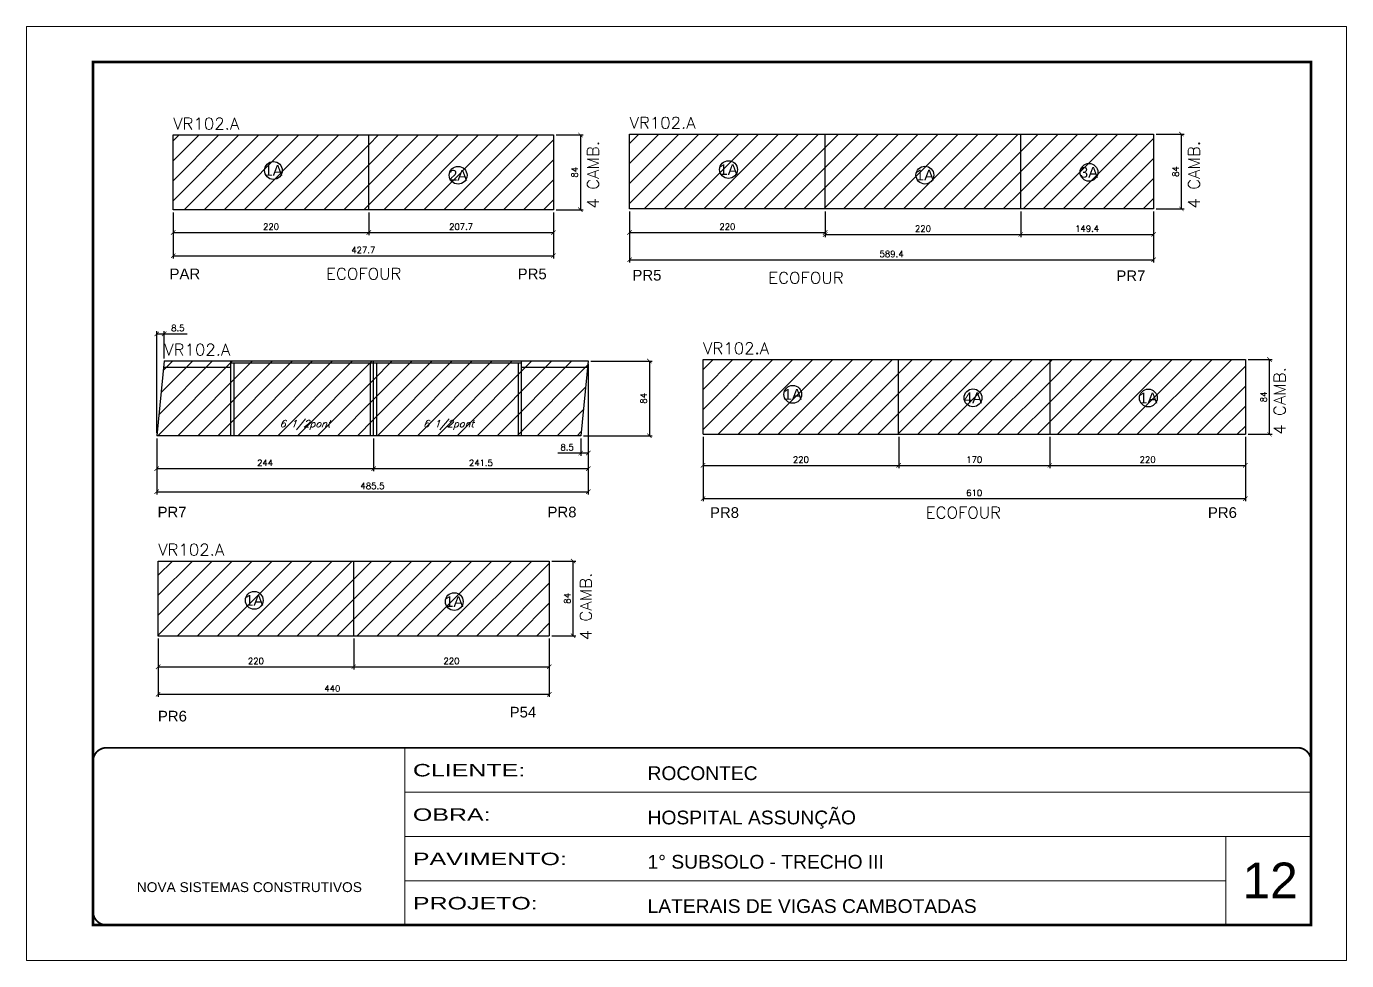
# Model space of a CAD drawing. Extents: x 2582 to 11841, y -26396 to 2611.
# Drawn here: x 7350 to 8835, y -1127 to -77 of the extents above; entities that cross this region are included whole.
import ezdxf
from ezdxf.enums import TextEntityAlignment as Align

# ---------------------------------------------------------------- set-up
doc = ezdxf.new("R2010")
doc.units = 0
doc.linetypes.add('CONTINUO', pattern=[0])
doc.linetypes.add('DASHED', pattern=[0.75, 0.5, -0.25])
for name, color, linetype in [('5', 5, 'Continuous'), ('COTA', 241, 'Continuous'), ('Painéis', 200, 'Continuous'), ('Romaneio', 10, 'Continuous'), ('SARR_2.2x7', 40, 'Continuous'), ('SARR_3.5x7', 81, 'Continuous'), ('texto', 7, 'Continuous')]:
    doc.layers.add(name, color=color, linetype=linetype)
for name, color, linetype, lineweight in [('CARIMBO', 255, 'Continuous', 9), ('Folhas', 255, 'Continuous', 9), ('Hachura', 251, 'Continuous', 9), ('SARRAFO DE PRESSAO', 251, 'DASHED', 9), ('Texto Seção', 7, 'Continuous', 15)]:
    doc.layers.add(name, color=color, linetype=linetype, lineweight=lineweight)
doc.styles.add('ARIAL', font='arial.ttf')
doc.styles.add('REGUA-120', font='ROMANS.shx', dxfattribs={"height": 15})
doc.styles.add('Romans', font='romans.shx')
doc.styles.get("Standard").update_dxf_attribs({"font": 'arial.ttf'})
doc.styles.add('Tecnologia', font='')
doc.styles.get('Tecnologia').set_extended_font_data('Forgotten Futurist')
doc.dimstyles.new('Cota Paínel', dxfattribs={"dimtxt": 7, "dimasz": 5, "dimexe": 3, "dimexo": 3, "dimgap": 3, "dimtad": 1, "dimdec": 1, "dimzin": 12, "dimdsep": 46, "dimtxsty": 'Romans', "dimblk": 'ARCHTICK', "dimcen": 0, "dimclrd": 4, "dimclre": 4, "dimclrt": 1, "dimadec": 1, "dimazin": 3, "dimtfac": 1, "dimtdec": 1, "dimtmove": 0, "dimatfit": 3, "dimldrblk": 'OBLIQUE', "dimfxl": 1, "dimtolj": 1, "dimtzin": 12, "dimarcsym": 0})
pattern_1 = [(45, (-126439.366, -33020.383), (-11.2253202, 11.2253202), [])]

# ---------------------------------------------------------------- blocks, each defined once
blk = doc.blocks.new('9999999999')
at = {"color": 30, "linetype": 'CONTINUO'}
for p, q in [((98564.6, 34230.2), (98564.6, 34429.4)), ((98564.6, 34379.6), (99584, 34379.6)), ((98564.6, 34329.8), (99488, 34329.8)), ((99584, 34329.8), (99488, 34329.8)), ((99488, 34329.8), (99488, 34230.2)), ((98564.6, 34280), (99488, 34280))]:
    blk.add_line(p, q, dxfattribs=at)
at = {"color": 30, "linetype": 'CONTINUO', "const_width": 2}
blk.add_lwpolyline([(99584, 34230.2), (99584, 34414.4, 0.414214), (99569, 34429.4), (98229, 34429.4, 0.414214), (98214, 34414.4), (98214, 34245.2, 0.414214), (98229, 34230.2), (99584, 34230.2)], format="xyb", dxfattribs=at)
at = {"layer": 'Folhas'}
blk.add_lwpolyline([(98139, 34190.2), (99624, 34190.2), (99624, 35240.2), (98139, 35240.2)], close=True, dxfattribs=at)
at = {"layer": 'Folhas', "color": 30, "const_width": 3}
blk.add_lwpolyline([(98214, 34230.2), (99584, 34230.2), (99584, 35200.2), (98214, 35200.2)], close=True, dxfattribs=at)
at = {"color": 7, "linetype": 'Continuous', "ltscale": 5, "style": 'ARIAL'}
for s, height, p in [('ROCONTEC', 15.48, (98837.7, 34393.1)), ('HOSPITAL ASSUNÇÃO', 15.483, (98837.7, 34343.3)), ('1° SUBSOLO - TRECHO III', 15.483, (98837.7, 34293.5)), ('NOVA SISTEMAS CONSTRUTIVOS', 11.059, (98263.2, 34267.2)), ('LATERAIS DE VIGAS CAMBOTADAS', 15.483, (98837.7, 34243.7))]:
    blk.add_text(s, height=height, dxfattribs=at).set_placement(p)
at = {"layer": 'Folhas', "color": 7, "style": 'Tecnologia', "width": 1.5}
for s, p in [('CLIENTE:', (98573.7, 34397.2)), ('OBRA:', (98573.7, 34347.3)), ('PAVIMENTO:', (98573.7, 34297.5)), ('PROJETO:', (98573.7, 34247.7))]:
    blk.add_text(s, height=14, dxfattribs=at).set_placement(p)
blk = doc.blocks.new('_ArchTick')
at = {"color": 0, "linetype": 'ByBlock', "const_width": 0.15}
blk.add_lwpolyline([(-0.5, -0.5), (0.5, 0.5)], dxfattribs=at)
blk = doc.blocks.new('*D62')
at = {"layer": 'COTA', "color": 4, "linetype": 'ByBlock', "lineweight": -2, "transparency": 16777216}
for p, q in [((7515.3, -286.3), (7515.3, -338.1)), ((7942.9, -286.3), (7942.9, -338.1)), ((7515.3, -335.1), (7942.9, -335.1))]:
    blk.add_line(p, q, dxfattribs=at)
at = {"layer": 'Defpoints', "color": 0, "linetype": 'ByBlock', "transparency": 16777216}
for p in [(7515.3, -283.3), (7942.9, -283.3), (7942.9, -335.1)]:
    blk.add_point(p, dxfattribs=at)
at = {"layer": 'COTA', "color": 4, "linetype": 'ByBlock', "lineweight": -2, "transparency": 16777216, "xscale": 5, "yscale": 5, "zscale": 5, "rotation": 180}
blk.add_blockref('_ArchTick', (7515.3, -335.1), dxfattribs=at)
at = {"layer": 'COTA', "color": 4, "linetype": 'ByBlock', "lineweight": -2, "transparency": 16777216, "xscale": 5, "yscale": 5, "zscale": 5}
blk.add_blockref('_ArchTick', (7942.9, -335.1), dxfattribs=at)
at = {"layer": 'COTA', "color": 1, "linetype": 'ByBlock', "transparency": 16777216, "insert": (7729.1, -328.6), "char_height": 7, "attachment_point": 5, "style": 'Romans'}
blk.add_mtext('\\A1;427.7', dxfattribs=at)
blk = doc.blocks.new('_Oblique')
at = {"color": 0, "linetype": 'ByBlock', "lineweight": -2}
blk.add_line((-0.5, -0.5), (0.5, 0.5), dxfattribs=at)
blk = doc.blocks.new('*D315')
at = {"layer": 'COTA', "color": 4, "linetype": 'ByBlock', "lineweight": -2, "transparency": 16777216}
for p, q in [((7982.2, -456.4), (7982.2, -603.3)), ((7496.7, -540.4), (7496.7, -603.3)), ((7496.7, -600.3), (7982.2, -600.3))]:
    blk.add_line(p, q, dxfattribs=at)
at = {"layer": 'Defpoints', "color": 0, "linetype": 'ByBlock', "transparency": 16777216}
for p in [(7982.2, -453.4), (7496.7, -537.4), (7982.2, -600.3)]:
    blk.add_point(p, dxfattribs=at)
at = {"layer": 'COTA', "color": 4, "linetype": 'ByBlock', "lineweight": -2, "transparency": 16777216, "xscale": 5, "yscale": 5, "zscale": 5, "rotation": 180}
blk.add_blockref('_ArchTick', (7496.7, -600.3), dxfattribs=at)
at = {"layer": 'COTA', "color": 4, "linetype": 'ByBlock', "lineweight": -2, "transparency": 16777216, "xscale": 5, "yscale": 5, "zscale": 5}
blk.add_blockref('_ArchTick', (7982.2, -600.3), dxfattribs=at)
at = {"layer": 'COTA', "color": 1, "linetype": 'ByBlock', "transparency": 16777216, "insert": (7739.4, -593.8), "char_height": 7, "attachment_point": 5, "style": 'Romans'}
blk.add_mtext('\\A1;485.5', dxfattribs=at)
blk = doc.blocks.new('*D316')
at = {"layer": 'COTA', "color": 4, "linetype": 'ByBlock', "lineweight": -2, "transparency": 16777216}
for p, q in [((7985.2, -453.4), (8053.9, -453.4)), ((8050.9, -453.4), (8050.9, -537.4)), ((7976.7, -537.4), (8053.9, -537.4))]:
    blk.add_line(p, q, dxfattribs=at)
at = {"layer": 'Defpoints', "color": 0, "linetype": 'ByBlock', "transparency": 16777216}
for p in [(7982.2, -453.4), (7973.7, -537.4), (8050.9, -537.4)]:
    blk.add_point(p, dxfattribs=at)
at = {"layer": 'COTA', "color": 4, "linetype": 'ByBlock', "lineweight": -2, "transparency": 16777216, "xscale": 5, "yscale": 5, "zscale": 5}
for p, rotation in [((8050.9, -453.4), 90), ((8050.9, -537.4), 270)]:
    blk.add_blockref('_ArchTick', p, dxfattribs=dict(at, rotation=rotation))
at = {"layer": 'COTA', "color": 1, "linetype": 'ByBlock', "transparency": 16777216, "insert": (8044.4, -495.4), "char_height": 7, "attachment_point": 5, "rotation": 90, "style": 'Romans'}
blk.add_mtext('\\A1;84', dxfattribs=at)
blk = doc.blocks.new('*D63')
at = {"layer": 'COTA', "color": 4, "linetype": 'ByBlock', "lineweight": -2, "transparency": 16777216}
for p, q in [((8028.6, -285.4), (8028.6, -342.6)), ((8618, -285.4), (8618, -342.6)), ((8028.6, -339.6), (8618, -339.6))]:
    blk.add_line(p, q, dxfattribs=at)
at = {"layer": 'Defpoints', "color": 0, "linetype": 'ByBlock', "transparency": 16777216}
for p in [(8028.6, -282.4), (8618, -282.4), (8618, -339.6)]:
    blk.add_point(p, dxfattribs=at)
at = {"layer": 'COTA', "color": 4, "linetype": 'ByBlock', "lineweight": -2, "transparency": 16777216, "xscale": 5, "yscale": 5, "zscale": 5, "rotation": 180}
blk.add_blockref('_ArchTick', (8028.6, -339.6), dxfattribs=at)
at = {"layer": 'COTA', "color": 4, "linetype": 'ByBlock', "lineweight": -2, "transparency": 16777216, "xscale": 5, "yscale": 5, "zscale": 5}
blk.add_blockref('_ArchTick', (8618, -339.6), dxfattribs=at)
at = {"layer": 'COTA', "color": 1, "linetype": 'ByBlock', "transparency": 16777216, "insert": (8323.3, -333.1), "char_height": 7, "attachment_point": 5, "style": 'Romans'}
blk.add_mtext('\\A1;589.4', dxfattribs=at)
blk = doc.blocks.new('*D317')
at = {"layer": 'COTA', "color": 4, "linetype": 'ByBlock', "lineweight": -2, "transparency": 16777216}
for p, q in [((7515.3, -286.3), (7515.3, -312)), ((7735.3, -286.3), (7735.3, -312)), ((7515.3, -309), (7735.3, -309))]:
    blk.add_line(p, q, dxfattribs=at)
at = {"layer": 'Defpoints', "color": 0, "linetype": 'ByBlock', "transparency": 16777216}
for p in [(7515.3, -283.3), (7735.3, -283.3), (7735.3, -309)]:
    blk.add_point(p, dxfattribs=at)
at = {"layer": 'COTA', "color": 4, "linetype": 'ByBlock', "lineweight": -2, "transparency": 16777216, "xscale": 5, "yscale": 5, "zscale": 5, "rotation": 180}
blk.add_blockref('_ArchTick', (7515.3, -309), dxfattribs=at)
at = {"layer": 'COTA', "color": 4, "linetype": 'ByBlock', "lineweight": -2, "transparency": 16777216, "xscale": 5, "yscale": 5, "zscale": 5}
blk.add_blockref('_ArchTick', (7735.3, -309), dxfattribs=at)
at = {"layer": 'COTA', "color": 1, "linetype": 'ByBlock', "transparency": 16777216, "insert": (7625.3, -302.5), "char_height": 7, "attachment_point": 5, "style": 'Romans'}
blk.add_mtext('\\A1;220', dxfattribs=at)
blk = doc.blocks.new('*D318')
at = {"layer": 'COTA', "color": 4, "linetype": 'ByBlock', "lineweight": -2, "transparency": 16777216}
for p, q in [((7735.3, -286.3), (7735.3, -312)), ((7942.9, -286.3), (7942.9, -312)), ((7735.3, -309), (7942.9, -309))]:
    blk.add_line(p, q, dxfattribs=at)
at = {"layer": 'Defpoints', "color": 0, "linetype": 'ByBlock', "transparency": 16777216}
for p in [(7735.3, -283.3), (7942.9, -283.3), (7942.9, -309)]:
    blk.add_point(p, dxfattribs=at)
at = {"layer": 'COTA', "color": 4, "linetype": 'ByBlock', "lineweight": -2, "transparency": 16777216, "xscale": 5, "yscale": 5, "zscale": 5, "rotation": 180}
blk.add_blockref('_ArchTick', (7735.3, -309), dxfattribs=at)
at = {"layer": 'COTA', "color": 4, "linetype": 'ByBlock', "lineweight": -2, "transparency": 16777216, "xscale": 5, "yscale": 5, "zscale": 5}
blk.add_blockref('_ArchTick', (7942.9, -309), dxfattribs=at)
at = {"layer": 'COTA', "color": 1, "linetype": 'ByBlock', "transparency": 16777216, "insert": (7839.1, -302.5), "char_height": 7, "attachment_point": 5, "style": 'Romans'}
blk.add_mtext('\\A1;207.7', dxfattribs=at)
blk = doc.blocks.new('*D319')
at = {"layer": 'COTA', "color": 4, "linetype": 'ByBlock', "lineweight": -2, "transparency": 16777216}
for p, q in [((8028.6, -285.4), (8028.6, -312)), ((8248.6, -285.4), (8248.6, -312)), ((8028.6, -309), (8248.6, -309))]:
    blk.add_line(p, q, dxfattribs=at)
at = {"layer": 'Defpoints', "color": 0, "linetype": 'ByBlock', "transparency": 16777216}
for p in [(8028.6, -282.4), (8248.6, -282.4), (8248.6, -309)]:
    blk.add_point(p, dxfattribs=at)
at = {"layer": 'COTA', "color": 4, "linetype": 'ByBlock', "lineweight": -2, "transparency": 16777216, "xscale": 5, "yscale": 5, "zscale": 5, "rotation": 180}
blk.add_blockref('_ArchTick', (8028.6, -309), dxfattribs=at)
at = {"layer": 'COTA', "color": 4, "linetype": 'ByBlock', "lineweight": -2, "transparency": 16777216, "xscale": 5, "yscale": 5, "zscale": 5}
blk.add_blockref('_ArchTick', (8248.6, -309), dxfattribs=at)
at = {"layer": 'COTA', "color": 1, "linetype": 'ByBlock', "transparency": 16777216, "insert": (8138.6, -302.5), "char_height": 7, "attachment_point": 5, "style": 'Romans'}
blk.add_mtext('\\A1;220', dxfattribs=at)
blk = doc.blocks.new('*D320')
at = {"layer": 'COTA', "color": 4, "linetype": 'ByBlock', "lineweight": -2, "transparency": 16777216}
for p, q in [((8248.6, -285.4), (8248.6, -314.1)), ((8468.6, -285.4), (8468.6, -314.1)), ((8248.6, -311.1), (8468.6, -311.1))]:
    blk.add_line(p, q, dxfattribs=at)
at = {"layer": 'Defpoints', "color": 0, "linetype": 'ByBlock', "transparency": 16777216}
for p in [(8248.6, -282.4), (8468.6, -282.4), (8468.6, -311.1)]:
    blk.add_point(p, dxfattribs=at)
at = {"layer": 'COTA', "color": 4, "linetype": 'ByBlock', "lineweight": -2, "transparency": 16777216, "xscale": 5, "yscale": 5, "zscale": 5, "rotation": 180}
blk.add_blockref('_ArchTick', (8248.6, -311.1), dxfattribs=at)
at = {"layer": 'COTA', "color": 4, "linetype": 'ByBlock', "lineweight": -2, "transparency": 16777216, "xscale": 5, "yscale": 5, "zscale": 5}
blk.add_blockref('_ArchTick', (8468.6, -311.1), dxfattribs=at)
at = {"layer": 'COTA', "color": 1, "linetype": 'ByBlock', "transparency": 16777216, "insert": (8358.6, -304.6), "char_height": 7, "attachment_point": 5, "style": 'Romans'}
blk.add_mtext('\\A1;220', dxfattribs=at)
blk = doc.blocks.new('*D321')
at = {"layer": 'COTA', "color": 4, "linetype": 'ByBlock', "lineweight": -2, "transparency": 16777216}
for p, q in [((8468.6, -285.4), (8468.6, -314.1)), ((8618, -285.4), (8618, -314.1)), ((8468.6, -311.1), (8618, -311.1))]:
    blk.add_line(p, q, dxfattribs=at)
at = {"layer": 'Defpoints', "color": 0, "linetype": 'ByBlock', "transparency": 16777216}
for p in [(8468.6, -282.4), (8618, -282.4), (8618, -311.1)]:
    blk.add_point(p, dxfattribs=at)
at = {"layer": 'COTA', "color": 4, "linetype": 'ByBlock', "lineweight": -2, "transparency": 16777216, "xscale": 5, "yscale": 5, "zscale": 5, "rotation": 180}
blk.add_blockref('_ArchTick', (8468.6, -311.1), dxfattribs=at)
at = {"layer": 'COTA', "color": 4, "linetype": 'ByBlock', "lineweight": -2, "transparency": 16777216, "xscale": 5, "yscale": 5, "zscale": 5}
blk.add_blockref('_ArchTick', (8618, -311.1), dxfattribs=at)
at = {"layer": 'COTA', "color": 1, "linetype": 'ByBlock', "transparency": 16777216, "insert": (8543.3, -304.6), "char_height": 7, "attachment_point": 5, "style": 'Romans'}
blk.add_mtext('\\A1;149.4', dxfattribs=at)
blk = doc.blocks.new('*D322')
at = {"layer": 'COTA', "color": 4, "linetype": 'ByBlock', "lineweight": -2, "transparency": 16777216}
for p, q in [((7496.7, -540.4), (7496.7, -577.4)), ((7740.7, -540.4), (7740.7, -577.4)), ((7496.7, -574.4), (7740.7, -574.4))]:
    blk.add_line(p, q, dxfattribs=at)
at = {"layer": 'Defpoints', "color": 0, "linetype": 'ByBlock', "transparency": 16777216}
for p in [(7496.7, -537.4), (7740.7, -537.4), (7740.7, -574.4)]:
    blk.add_point(p, dxfattribs=at)
at = {"layer": 'COTA', "color": 4, "linetype": 'ByBlock', "lineweight": -2, "transparency": 16777216, "xscale": 5, "yscale": 5, "zscale": 5, "rotation": 180}
blk.add_blockref('_ArchTick', (7496.7, -574.4), dxfattribs=at)
at = {"layer": 'COTA', "color": 4, "linetype": 'ByBlock', "lineweight": -2, "transparency": 16777216, "xscale": 5, "yscale": 5, "zscale": 5}
blk.add_blockref('_ArchTick', (7740.7, -574.4), dxfattribs=at)
at = {"layer": 'COTA', "color": 1, "linetype": 'ByBlock', "transparency": 16777216, "insert": (7618.7, -567.9), "char_height": 7, "attachment_point": 5, "style": 'Romans'}
blk.add_mtext('\\A1;244', dxfattribs=at)
blk = doc.blocks.new('*D64')
at = {"layer": 'COTA', "color": 4, "linetype": 'ByBlock', "lineweight": -2, "transparency": 16777216}
for p, q in [((7982.2, -456.4), (7982.2, -577.4)), ((7740.7, -540.4), (7740.7, -577.4)), ((7740.7, -574.4), (7982.2, -574.4))]:
    blk.add_line(p, q, dxfattribs=at)
at = {"layer": 'Defpoints', "color": 0, "linetype": 'ByBlock', "transparency": 16777216}
for p in [(7982.2, -453.4), (7740.7, -537.4), (7982.2, -574.4)]:
    blk.add_point(p, dxfattribs=at)
at = {"layer": 'COTA', "color": 4, "linetype": 'ByBlock', "lineweight": -2, "transparency": 16777216, "xscale": 5, "yscale": 5, "zscale": 5, "rotation": 180}
blk.add_blockref('_ArchTick', (7740.7, -574.4), dxfattribs=at)
at = {"layer": 'COTA', "color": 4, "linetype": 'ByBlock', "lineweight": -2, "transparency": 16777216, "xscale": 5, "yscale": 5, "zscale": 5}
blk.add_blockref('_ArchTick', (7982.2, -574.4), dxfattribs=at)
at = {"layer": 'COTA', "color": 1, "linetype": 'ByBlock', "transparency": 16777216, "insert": (7861.4, -567.9), "char_height": 7, "attachment_point": 5, "style": 'Romans'}
blk.add_mtext('\\A1;241.5', dxfattribs=at)
blk = doc.blocks.new('*D323')
at = {"layer": 'COTA', "color": 4, "linetype": 'ByBlock', "lineweight": -2, "transparency": 16777216}
for p, q in [((7945.9, -199.3), (7976.3, -199.3)), ((7973.3, -199.3), (7973.3, -283.3)), ((7945.9, -283.3), (7976.3, -283.3))]:
    blk.add_line(p, q, dxfattribs=at)
at = {"layer": 'Defpoints', "color": 0, "linetype": 'ByBlock', "transparency": 16777216}
for p in [(7942.9, -199.3), (7942.9, -283.3), (7973.3, -283.3)]:
    blk.add_point(p, dxfattribs=at)
at = {"layer": 'COTA', "color": 4, "linetype": 'ByBlock', "lineweight": -2, "transparency": 16777216, "xscale": 5, "yscale": 5, "zscale": 5}
for p, rotation in [((7973.3, -199.3), 90), ((7973.3, -283.3), 270)]:
    blk.add_blockref('_ArchTick', p, dxfattribs=dict(at, rotation=rotation))
at = {"layer": 'COTA', "color": 1, "linetype": 'ByBlock', "transparency": 16777216, "insert": (7966.8, -241.3), "char_height": 7, "attachment_point": 5, "rotation": 90, "style": 'Romans'}
blk.add_mtext('\\A1;84', dxfattribs=at)
blk = doc.blocks.new('*D324')
at = {"layer": 'COTA', "color": 4, "linetype": 'ByBlock', "lineweight": -2, "transparency": 16777216}
for p, q in [((8621, -198.4), (8652.3, -198.4)), ((8649.3, -282.4), (8649.3, -198.4)), ((8621, -282.4), (8652.3, -282.4))]:
    blk.add_line(p, q, dxfattribs=at)
at = {"layer": 'Defpoints', "color": 0, "linetype": 'ByBlock', "transparency": 16777216}
for p in [(8618, -198.4), (8649.3, -198.4), (8618, -282.4)]:
    blk.add_point(p, dxfattribs=at)
at = {"layer": 'COTA', "color": 4, "linetype": 'ByBlock', "lineweight": -2, "transparency": 16777216, "xscale": 5, "yscale": 5, "zscale": 5}
for p, rotation in [((8649.3, -198.4), 90), ((8649.3, -282.4), 270)]:
    blk.add_blockref('_ArchTick', p, dxfattribs=dict(at, rotation=rotation))
at = {"layer": 'COTA', "color": 1, "linetype": 'ByBlock', "transparency": 16777216, "insert": (8642.8, -240.4), "char_height": 7, "attachment_point": 5, "rotation": 90, "style": 'Romans'}
blk.add_mtext('\\A1;84', dxfattribs=at)
blk = doc.blocks.new('*D65')
at = {"layer": 'COTA', "color": 4, "linetype": 'ByBlock', "lineweight": -2, "transparency": 16777216}
for p, q in [((7982.2, -456.4), (7982.2, -559.9)), ((7973.7, -540.4), (7973.7, -559.9)), ((7973.7, -556.9), (7948, -556.9)), ((7982.2, -556.9), (7973.7, -556.9))]:
    blk.add_line(p, q, dxfattribs=at)
at = {"layer": 'Defpoints', "color": 0, "linetype": 'ByBlock', "transparency": 16777216}
for p in [(7982.2, -453.4), (7973.7, -537.4), (7973.7, -556.9)]:
    blk.add_point(p, dxfattribs=at)
at = {"layer": 'COTA', "color": 4, "linetype": 'ByBlock', "lineweight": -2, "transparency": 16777216, "xscale": 5, "yscale": 5, "zscale": 5, "rotation": 180}
blk.add_blockref('_ArchTick', (7973.7, -556.9), dxfattribs=at)
at = {"layer": 'COTA', "color": 4, "linetype": 'ByBlock', "lineweight": -2, "transparency": 16777216, "xscale": 5, "yscale": 5, "zscale": 5}
blk.add_blockref('_ArchTick', (7982.2, -556.9), dxfattribs=at)
at = {"layer": 'COTA', "color": 1, "linetype": 'ByBlock', "transparency": 16777216, "insert": (7958.3, -550.4), "char_height": 7, "attachment_point": 5, "style": 'Romans'}
blk.add_mtext('\\A1;8.5', dxfattribs=at)
blk = doc.blocks.new('*D325')
at = {"layer": 'COTA', "color": 4, "linetype": 'ByBlock', "lineweight": -2, "transparency": 16777216}
for p, q in [((7496.7, -534.4), (7496.7, -419.9)), ((7496.7, -422.9), (7505.2, -422.9)), ((7505.2, -450.4), (7505.2, -419.9)), ((7505.2, -422.9), (7530.9, -422.9))]:
    blk.add_line(p, q, dxfattribs=at)
at = {"layer": 'Defpoints', "color": 0, "linetype": 'ByBlock', "transparency": 16777216}
for p in [(7505.2, -422.9), (7505.2, -453.4), (7496.7, -537.4)]:
    blk.add_point(p, dxfattribs=at)
at = {"layer": 'COTA', "color": 4, "linetype": 'ByBlock', "lineweight": -2, "transparency": 16777216, "xscale": 5, "yscale": 5, "zscale": 5, "rotation": 180}
blk.add_blockref('_ArchTick', (7496.7, -422.9), dxfattribs=at)
at = {"layer": 'COTA', "color": 4, "linetype": 'ByBlock', "lineweight": -2, "transparency": 16777216, "xscale": 5, "yscale": 5, "zscale": 5}
blk.add_blockref('_ArchTick', (7505.2, -422.9), dxfattribs=at)
at = {"layer": 'COTA', "color": 1, "linetype": 'ByBlock', "transparency": 16777216, "insert": (7520.5, -416.4), "char_height": 7, "attachment_point": 5, "style": 'Romans'}
blk.add_mtext('\\A1;8.5', dxfattribs=at)
blk = doc.blocks.new('*D66')
at = {"layer": 'COTA', "color": 4, "linetype": 'ByBlock', "lineweight": -2, "transparency": 16777216}
for p, q in [((7498.3, -765.3), (7498.3, -831)), ((7938.3, -765.3), (7938.3, -831)), ((7498.3, -828), (7938.3, -828))]:
    blk.add_line(p, q, dxfattribs=at)
at = {"layer": 'Defpoints', "color": 0, "linetype": 'ByBlock', "transparency": 16777216}
for p in [(7498.3, -762.3), (7938.3, -762.3), (7938.3, -828)]:
    blk.add_point(p, dxfattribs=at)
at = {"layer": 'COTA', "color": 4, "linetype": 'ByBlock', "lineweight": -2, "transparency": 16777216, "xscale": 5, "yscale": 5, "zscale": 5, "rotation": 180}
blk.add_blockref('_ArchTick', (7498.3, -828), dxfattribs=at)
at = {"layer": 'COTA', "color": 4, "linetype": 'ByBlock', "lineweight": -2, "transparency": 16777216, "xscale": 5, "yscale": 5, "zscale": 5}
blk.add_blockref('_ArchTick', (7938.3, -828), dxfattribs=at)
at = {"layer": 'COTA', "color": 1, "linetype": 'ByBlock', "transparency": 16777216, "insert": (7694.3, -821.5), "char_height": 7, "attachment_point": 5, "style": 'Romans'}
blk.add_mtext('\\A1;440', dxfattribs=at)
blk = doc.blocks.new('*D67')
at = {"layer": 'COTA', "color": 4, "linetype": 'ByBlock', "lineweight": -2, "transparency": 16777216}
for p, q in [((8111.3, -538.8), (8111.3, -611.1)), ((8721.3, -538.8), (8721.3, -611.1)), ((8111.3, -608.1), (8721.3, -608.1))]:
    blk.add_line(p, q, dxfattribs=at)
at = {"layer": 'Defpoints', "color": 0, "linetype": 'ByBlock', "transparency": 16777216}
for p in [(8111.3, -535.8), (8721.3, -535.8), (8721.3, -608.1)]:
    blk.add_point(p, dxfattribs=at)
at = {"layer": 'COTA', "color": 4, "linetype": 'ByBlock', "lineweight": -2, "transparency": 16777216, "xscale": 5, "yscale": 5, "zscale": 5, "rotation": 180}
blk.add_blockref('_ArchTick', (8111.3, -608.1), dxfattribs=at)
at = {"layer": 'COTA', "color": 4, "linetype": 'ByBlock', "lineweight": -2, "transparency": 16777216, "xscale": 5, "yscale": 5, "zscale": 5}
blk.add_blockref('_ArchTick', (8721.3, -608.1), dxfattribs=at)
at = {"layer": 'COTA', "color": 1, "linetype": 'ByBlock', "transparency": 16777216, "insert": (8416.3, -601.6), "char_height": 7, "attachment_point": 5, "style": 'Romans'}
blk.add_mtext('\\A1;610', dxfattribs=at)
blk = doc.blocks.new('*D326')
at = {"layer": 'COTA', "color": 4, "linetype": 'ByBlock', "lineweight": -2, "transparency": 16777216}
for p, q in [((8111.3, -538.8), (8111.3, -573.7)), ((8331.3, -538.8), (8331.3, -573.7)), ((8111.3, -570.7), (8331.3, -570.7))]:
    blk.add_line(p, q, dxfattribs=at)
at = {"layer": 'Defpoints', "color": 0, "linetype": 'ByBlock', "transparency": 16777216}
for p in [(8111.3, -535.8), (8331.3, -535.8), (8331.3, -570.7)]:
    blk.add_point(p, dxfattribs=at)
at = {"layer": 'COTA', "color": 4, "linetype": 'ByBlock', "lineweight": -2, "transparency": 16777216, "xscale": 5, "yscale": 5, "zscale": 5, "rotation": 180}
blk.add_blockref('_ArchTick', (8111.3, -570.7), dxfattribs=at)
at = {"layer": 'COTA', "color": 4, "linetype": 'ByBlock', "lineweight": -2, "transparency": 16777216, "xscale": 5, "yscale": 5, "zscale": 5}
blk.add_blockref('_ArchTick', (8331.3, -570.7), dxfattribs=at)
at = {"layer": 'COTA', "color": 1, "linetype": 'ByBlock', "transparency": 16777216, "insert": (8221.3, -564.2), "char_height": 7, "attachment_point": 5, "style": 'Romans'}
blk.add_mtext('\\A1;220', dxfattribs=at)
blk = doc.blocks.new('*D327')
at = {"layer": 'COTA', "color": 4, "linetype": 'ByBlock', "lineweight": -2, "transparency": 16777216}
for p, q in [((8331.3, -538.8), (8331.3, -573.7)), ((8501.3, -538.8), (8501.3, -573.7)), ((8331.3, -570.7), (8501.3, -570.7))]:
    blk.add_line(p, q, dxfattribs=at)
at = {"layer": 'Defpoints', "color": 0, "linetype": 'ByBlock', "transparency": 16777216}
for p in [(8331.3, -535.8), (8501.3, -535.8), (8501.3, -570.7)]:
    blk.add_point(p, dxfattribs=at)
at = {"layer": 'COTA', "color": 4, "linetype": 'ByBlock', "lineweight": -2, "transparency": 16777216, "xscale": 5, "yscale": 5, "zscale": 5, "rotation": 180}
blk.add_blockref('_ArchTick', (8331.3, -570.7), dxfattribs=at)
at = {"layer": 'COTA', "color": 4, "linetype": 'ByBlock', "lineweight": -2, "transparency": 16777216, "xscale": 5, "yscale": 5, "zscale": 5}
blk.add_blockref('_ArchTick', (8501.3, -570.7), dxfattribs=at)
at = {"layer": 'COTA', "color": 1, "linetype": 'ByBlock', "transparency": 16777216, "insert": (8416.3, -564.2), "char_height": 7, "attachment_point": 5, "style": 'Romans'}
blk.add_mtext('\\A1;170', dxfattribs=at)
blk = doc.blocks.new('*D328')
at = {"layer": 'COTA', "color": 4, "linetype": 'ByBlock', "lineweight": -2, "transparency": 16777216}
for p, q in [((8501.3, -538.8), (8501.3, -573.7)), ((8721.3, -538.8), (8721.3, -573.7)), ((8501.3, -570.7), (8721.3, -570.7))]:
    blk.add_line(p, q, dxfattribs=at)
at = {"layer": 'Defpoints', "color": 0, "linetype": 'ByBlock', "transparency": 16777216}
for p in [(8501.3, -535.8), (8721.3, -535.8), (8721.3, -570.7)]:
    blk.add_point(p, dxfattribs=at)
at = {"layer": 'COTA', "color": 4, "linetype": 'ByBlock', "lineweight": -2, "transparency": 16777216, "xscale": 5, "yscale": 5, "zscale": 5, "rotation": 180}
blk.add_blockref('_ArchTick', (8501.3, -570.7), dxfattribs=at)
at = {"layer": 'COTA', "color": 4, "linetype": 'ByBlock', "lineweight": -2, "transparency": 16777216, "xscale": 5, "yscale": 5, "zscale": 5}
blk.add_blockref('_ArchTick', (8721.3, -570.7), dxfattribs=at)
at = {"layer": 'COTA', "color": 1, "linetype": 'ByBlock', "transparency": 16777216, "insert": (8611.3, -564.2), "char_height": 7, "attachment_point": 5, "style": 'Romans'}
blk.add_mtext('\\A1;220', dxfattribs=at)
blk = doc.blocks.new('*D359')
at = {"layer": 'COTA', "color": 4, "linetype": 'ByBlock', "lineweight": -2, "transparency": 16777216}
for p, q in [((7498.3, -765.3), (7498.3, -800.1)), ((7718.3, -765.3), (7718.3, -800.1)), ((7498.3, -797.1), (7718.3, -797.1))]:
    blk.add_line(p, q, dxfattribs=at)
at = {"layer": 'Defpoints', "color": 0, "linetype": 'ByBlock', "transparency": 16777216}
for p in [(7498.3, -762.3), (7718.3, -762.3), (7718.3, -797.1)]:
    blk.add_point(p, dxfattribs=at)
at = {"layer": 'COTA', "color": 4, "linetype": 'ByBlock', "lineweight": -2, "transparency": 16777216, "xscale": 5, "yscale": 5, "zscale": 5, "rotation": 180}
blk.add_blockref('_ArchTick', (7498.3, -797.1), dxfattribs=at)
at = {"layer": 'COTA', "color": 4, "linetype": 'ByBlock', "lineweight": -2, "transparency": 16777216, "xscale": 5, "yscale": 5, "zscale": 5}
blk.add_blockref('_ArchTick', (7718.3, -797.1), dxfattribs=at)
at = {"layer": 'COTA', "color": 1, "linetype": 'ByBlock', "transparency": 16777216, "insert": (7608.3, -790.6), "char_height": 7, "attachment_point": 5, "style": 'Romans'}
blk.add_mtext('\\A1;220', dxfattribs=at)
blk = doc.blocks.new('*D360')
at = {"layer": 'COTA', "color": 4, "linetype": 'ByBlock', "lineweight": -2, "transparency": 16777216}
for p, q in [((7718.3, -765.3), (7718.3, -800.1)), ((7938.3, -765.3), (7938.3, -800.1)), ((7718.3, -797.1), (7938.3, -797.1))]:
    blk.add_line(p, q, dxfattribs=at)
at = {"layer": 'Defpoints', "color": 0, "linetype": 'ByBlock', "transparency": 16777216}
for p in [(7718.3, -762.3), (7938.3, -762.3), (7938.3, -797.1)]:
    blk.add_point(p, dxfattribs=at)
at = {"layer": 'COTA', "color": 4, "linetype": 'ByBlock', "lineweight": -2, "transparency": 16777216, "xscale": 5, "yscale": 5, "zscale": 5, "rotation": 180}
blk.add_blockref('_ArchTick', (7718.3, -797.1), dxfattribs=at)
at = {"layer": 'COTA', "color": 4, "linetype": 'ByBlock', "lineweight": -2, "transparency": 16777216, "xscale": 5, "yscale": 5, "zscale": 5}
blk.add_blockref('_ArchTick', (7938.3, -797.1), dxfattribs=at)
at = {"layer": 'COTA', "color": 1, "linetype": 'ByBlock', "transparency": 16777216, "insert": (7828.3, -790.6), "char_height": 7, "attachment_point": 5, "style": 'Romans'}
blk.add_mtext('\\A1;220', dxfattribs=at)
blk = doc.blocks.new('*D361')
at = {"layer": 'COTA', "color": 4, "linetype": 'ByBlock', "lineweight": -2, "transparency": 16777216}
for p, q in [((8724.3, -451.8), (8751.4, -451.8)), ((8748.4, -535.8), (8748.4, -451.8)), ((8724.3, -535.8), (8751.4, -535.8))]:
    blk.add_line(p, q, dxfattribs=at)
at = {"layer": 'Defpoints', "color": 0, "linetype": 'ByBlock', "transparency": 16777216}
for p in [(8721.3, -451.8), (8748.4, -451.8), (8721.3, -535.8)]:
    blk.add_point(p, dxfattribs=at)
at = {"layer": 'COTA', "color": 4, "linetype": 'ByBlock', "lineweight": -2, "transparency": 16777216, "xscale": 5, "yscale": 5, "zscale": 5}
for p, rotation in [((8748.4, -451.8), 90), ((8748.4, -535.8), 270)]:
    blk.add_blockref('_ArchTick', p, dxfattribs=dict(at, rotation=rotation))
at = {"layer": 'COTA', "color": 1, "linetype": 'ByBlock', "transparency": 16777216, "insert": (8741.9, -493.8), "char_height": 7, "attachment_point": 5, "rotation": 90, "style": 'Romans'}
blk.add_mtext('\\A1;84', dxfattribs=at)
blk = doc.blocks.new('*D362')
at = {"layer": 'COTA', "color": 4, "linetype": 'ByBlock', "lineweight": -2, "transparency": 16777216}
for p, q in [((7941.3, -678.3), (7968, -678.3)), ((7965, -762.3), (7965, -678.3)), ((7941.3, -762.3), (7968, -762.3))]:
    blk.add_line(p, q, dxfattribs=at)
at = {"layer": 'Defpoints', "color": 0, "linetype": 'ByBlock', "transparency": 16777216}
for p in [(7938.3, -678.3), (7965, -678.3), (7938.3, -762.3)]:
    blk.add_point(p, dxfattribs=at)
at = {"layer": 'COTA', "color": 4, "linetype": 'ByBlock', "lineweight": -2, "transparency": 16777216, "xscale": 5, "yscale": 5, "zscale": 5}
for p, rotation in [((7965, -678.3), 90), ((7965, -762.3), 270)]:
    blk.add_blockref('_ArchTick', p, dxfattribs=dict(at, rotation=rotation))
at = {"layer": 'COTA', "color": 1, "linetype": 'ByBlock', "transparency": 16777216, "insert": (7958.5, -720.3), "char_height": 7, "attachment_point": 5, "rotation": 90, "style": 'Romans'}
blk.add_mtext('\\A1;84', dxfattribs=at)

msp = doc.modelspace()

# ---------------------------------------------------------------- hatches: boundary and pattern name
at = {"layer": 'Hachura', "linetype": 'ByBlock'}
h = msp.add_hatch(dxfattribs=at)
h.set_pattern_fill('ANSI31', color=256, scale=5)
h.set_pattern_definition(pattern_1)
h.paths.add_polyline_path([(7735.25, -199.3), (7515.25, -199.3), (7515.25, -283.3), (7735.25, -283.3)])
h = msp.add_hatch(dxfattribs=at)
h.set_pattern_fill('ANSI31', color=256, scale=5)
h.set_pattern_definition(pattern_1)
h.paths.add_polyline_path([(7942.93, -199.3), (7735.25, -199.3), (7735.25, -283.3), (7942.93, -283.3)])
h = msp.add_hatch(dxfattribs=at)
h.set_pattern_fill('ANSI31', color=256, scale=5)
h.set_pattern_definition(pattern_1)
h.paths.add_polyline_path([(8248.59, -198.43), (8028.59, -198.43), (8028.59, -282.43), (8248.59, -282.43)])
h = msp.add_hatch(dxfattribs=at)
h.set_pattern_fill('ANSI31', color=256, scale=5)
h.set_pattern_definition(pattern_1)
h.paths.add_polyline_path([(8468.59, -198.43), (8248.59, -198.43), (8248.59, -282.43), (8468.59, -282.43)])
h = msp.add_hatch(dxfattribs=at)
h.set_pattern_fill('ANSI31', color=256, scale=5)
h.set_pattern_definition(pattern_1)
h.paths.add_polyline_path([(8618.02, -198.43), (8468.59, -198.43), (8468.59, -282.43), (8618.02, -282.43)])
h = msp.add_hatch(dxfattribs=at)
h.set_pattern_fill('ANSI31', color=256, scale=5)
h.set_pattern_definition(pattern_1)
h.paths.add_polyline_path([(7740.68, -453.39), (7505.21, -453.39), (7496.68, -537.39), (7740.68, -537.39)])
h = msp.add_hatch(dxfattribs=at)
h.set_pattern_fill('ANSI31', color=256, scale=5)
h.set_pattern_definition(pattern_1)
h.paths.add_polyline_path([(7982.2, -453.39), (7740.68, -453.39), (7740.68, -537.39), (7973.67, -537.39)])
h = msp.add_hatch(dxfattribs=at)
h.set_pattern_fill('ANSI31', color=256, scale=5)
h.set_pattern_definition(pattern_1)
h.paths.add_polyline_path([(8331.28, -451.8), (8111.28, -451.8), (8111.28, -535.8), (8331.28, -535.8)])
h = msp.add_hatch(dxfattribs=at)
h.set_pattern_fill('ANSI31', color=256, scale=5)
h.set_pattern_definition(pattern_1)
h.paths.add_polyline_path([(8501.33, -451.8), (8331.28, -451.8), (8331.28, -535.8), (8501.33, -535.8)])
h = msp.add_hatch(dxfattribs=at)
h.set_pattern_fill('ANSI31', color=256, scale=5)
h.set_pattern_definition(pattern_1)
h.paths.add_polyline_path([(8721.33, -451.8), (8501.33, -451.8), (8501.33, -535.8), (8721.33, -535.8)])
h = msp.add_hatch(dxfattribs=at)
h.set_pattern_fill('ANSI31', color=256, scale=5)
h.set_pattern_definition(pattern_1)
h.paths.add_polyline_path([(7718.34, -678.25), (7498.34, -678.25), (7498.34, -762.25), (7718.34, -762.25)])
h = msp.add_hatch(dxfattribs=at)
h.set_pattern_fill('ANSI31', color=256, scale=5)
h.set_pattern_definition(pattern_1)
h.paths.add_polyline_path([(7938.33, -678.25), (7718.34, -678.25), (7718.34, -762.25), (7938.33, -762.25)])

# ---------------------------------------------------------------- linework, layer by layer
at = {"layer": 'Painéis', "linetype": 'ByBlock'}
for p, q in [((7515.25, -199.3), (7942.93, -199.3)), ((7515.25, -283.3), (7515.25, -199.3)), ((7735.25, -283.3), (7735.25, -199.3)), ((7942.93, -199.3), (7942.93, -283.3)), ((8028.59, -198.43), (8618.02, -198.43)), ((8028.59, -282.43), (8028.59, -198.43)), ((8248.59, -282.43), (8248.59, -198.43)), ((8468.59, -282.43), (8468.59, -198.43)), ((8618.02, -198.43), (8618.02, -282.43)), ((7942.93, -283.3), (7515.25, -283.3)), ((8618.02, -282.43), (8028.59, -282.43)), ((7505.21, -453.39), (7496.68, -537.39)), ((7505.21, -453.39), (7982.2, -453.39)), ((7740.68, -537.39), (7740.68, -453.39)), ((7982.2, -453.39), (7973.67, -537.39)), ((8111.28, -451.8), (8721.33, -451.8)), ((8111.28, -535.8), (8111.28, -451.8)), ((8331.28, -535.8), (8331.28, -451.8)), ((8501.33, -451.8), (8501.33, -535.8)), ((8721.33, -451.8), (8721.33, -535.8)), ((7973.67, -537.39), (7496.68, -537.39)), ((8111.28, -535.8), (8721.33, -535.8)), ((7498.34, -678.25), (7938.33, -678.25)), ((7498.34, -762.25), (7498.34, -678.25)), ((7718.34, -762.25), (7718.34, -678.25)), ((7938.33, -678.25), (7938.33, -762.25)), ((7497.88, -762.25), (7938.33, -762.25))]:
    msp.add_line(p, q, dxfattribs=at)
at = {"layer": 'Romaneio', "color": 1, "linetype": 'ByBlock'}
for centre in [(7627.98, -239.24), (7835.75, -244.62), (8139.87, -238.25), (8360.77, -244.47), (8545.38, -241.36), (8212.12, -490.9), (8414.87, -494.8), (8612.12, -495), (7606.42, -722.42), (7831.41, -723.81)]:
    msp.add_circle(centre, 10, dxfattribs=at)
at = {"layer": 'SARR_2.2x7', "linetype": 'Continuous'}
for p, q in [((7580.2, -455.59), (7740.68, -455.59)), ((7740.68, -455.59), (7907.2, -455.59)), ((7981.98, -455.59), (7982.2, -455.59)), ((7504.5, -460.39), (7580.2, -460.39)), ((7907.2, -460.39), (7982.2, -460.39))]:
    msp.add_line(p, q, dxfattribs=at)
at = {"layer": 'SARR_3.5x7'}
for p, q in [((7580.2, -537.39), (7580.2, -453.39)), ((7583.7, -537.39), (7583.7, -455.59)), ((7737.18, -537.39), (7737.18, -455.59)), ((7744.18, -537.39), (7744.18, -455.59)), ((7903.7, -537.39), (7903.7, -455.59)), ((7907.2, -537.39), (7907.2, -453.39))]:
    msp.add_line(p, q, dxfattribs=at)

# ---------------------------------------------------------------- block references
at = {"layer": 'SARRAFO DE PRESSAO', "color": 6, "linetype": 'ByBlock'}
msp.add_blockref('9999999999', (-90788.84, -35317.53), dxfattribs=at)

# ---------------------------------------------------------------- texts
at = {"layer": '5', "linetype": 'Continuous'}
for s, p in [('PAR', (7511.14, -361.5)), ('PR5', (7902.78, -361.5)), ('PR5', (8031.86, -362.97)), ('PR7', (8576.17, -363.58)), ('PR7', (7497.68, -629.18)), ('PR8', (7936.31, -629.18)), ('PR8', (8119.09, -629.75)), ('PR6', (8679.15, -629.75)), ('PR6', (7498.07, -858.58)), ('P54', (7893.75, -854.09))]:
    msp.add_text(s, height=12, rotation=359.99996, dxfattribs=at).set_placement(p)
at = {"layer": 'CARIMBO', "style": 'ARIAL'}
msp.add_text('12', height=40, dxfattribs=at).set_placement((8717.99, -1057.18))
at = {"layer": 'Romaneio', "color": 255, "linetype": 'ByBlock', "style": 'ARIAL'}
for s, p in [('1A', (7627.98, -239.24)), ('1A', (8139.87, -238.25)), ('3A', (8545.38, -241.36)), ('2A', (7835.75, -244.62)), ('1A', (8360.77, -244.47)), ('1A', (8212.12, -490.9)), ('4A', (8414.87, -494.8)), ('1A', (8612.12, -495)), ('1A', (7606.42, -722.42)), ('1A', (7831.41, -723.81))]:
    msp.add_text(s, height=12, dxfattribs=at).set_placement(p, align=Align.MIDDLE_CENTER)
at = {"layer": 'texto', "color": 2, "char_height": 8, "attachment_point": 5, "rotation": 0, "style": 'Romans'}
for insert in [(7663.54, -525.25), (7824.95, -525.25)]:
    msp.add_mtext('{\\Q19;\\C256;6 1/2pont}', dxfattribs=dict(at, insert=insert))
at = {"layer": 'Texto Seção', "style": 'REGUA-120', "width": 1.05}
for s, p in [('VR102.A', (7515.25, -193.12)), ('VR102.A', (8028.59, -192.25)), ('ECOFOUR', (7687.23, -361.88)), ('ECOFOUR', (8184.57, -366.42)), ('VR102.A', (7505.21, -447.2)), ('VR102.A', (8111.28, -445.62)), ('ECOFOUR', (8361.69, -630.4)), ('VR102.A', (7498.34, -672.07))]:
    msp.add_text(s, height=13, dxfattribs=at).set_placement(p)
for p in [(7994.08, -282.06), (8669.91, -282.06), (8766.34, -536.33), (7985.85, -767.43)]:
    msp.add_text('4 CAMB.', height=13, rotation=90, dxfattribs=at).set_placement(p)

# ---------------------------------------------------------------- dimensions: what is measured, and where the dimension line sits
at = {"layer": 'COTA', "linetype": 'ByBlock'}
for base, p1, p2, picture, middle in [((7973.26, -283.3), (7942.93, -199.3), (7942.93, -283.3), '*D323', (7966.76, -241.3)), ((8649.27, -198.43), (8618.02, -282.43), (8618.02, -198.43), '*D324', (8642.77, -240.43)), ((8050.88, -537.39), (7982.2, -453.39), (7973.67, -537.39), '*D316', (8044.38, -495.39)), ((8748.43, -451.8), (8721.33, -535.8), (8721.33, -451.8), '*D361', (8741.93, -493.8)), ((7965.04, -678.25), (7938.33, -762.25), (7938.33, -678.25), '*D362', (7958.54, -720.25))]:
    dim = msp.add_linear_dim(base=base, p1=p1, p2=p2, angle=90, dimstyle='Cota Paínel', dxfattribs=at)
    dim.commit()
    dim.dimension.update_dxf_attribs({"geometry": picture, "text_midpoint": middle})
for base, p1, p2, picture, middle in [((7942.93, -335.11), (7515.25, -283.3), (7942.93, -283.3), '*D62', (7729.09, -328.61)), ((7735.25, -308.98), (7515.25, -283.3), (7735.25, -283.3), '*D317', (7625.25, -302.48)), ((7942.93, -308.98), (7735.25, -283.3), (7942.93, -283.3), '*D318', (7839.09, -302.48)), ((8618.02, -339.56), (8028.59, -282.43), (8618.02, -282.43), '*D63', (8323.3, -333.06)), ((8248.59, -308.98), (8028.59, -282.43), (8248.59, -282.43), '*D319', (8138.59, -302.48)), ((8468.59, -311.1), (8248.59, -282.43), (8468.59, -282.43), '*D320', (8358.59, -304.6)), ((8618.02, -311.1), (8468.59, -282.43), (8618.02, -282.43), '*D321', (8543.3, -304.6)), ((7505.21, -422.93), (7496.68, -537.39), (7505.21, -453.39), '*D325', (7520.55, -416.43)), ((7982.2, -600.33), (7496.68, -537.39), (7982.2, -453.39), '*D315', (7739.44, -593.83)), ((7982.2, -574.45), (7740.68, -537.39), (7982.2, -453.39), '*D64', (7861.44, -567.95)), ((7973.67, -556.89), (7982.2, -453.39), (7973.67, -537.39), '*D65', (7958.33, -550.39)), ((7740.68, -574.45), (7496.68, -537.39), (7740.68, -537.39), '*D322', (7618.68, -567.95)), ((8721.3305, -608.058), (8111.2806, -535.8049), (8721.3305, -535.8049), '*D67', (8416.3055, -601.558)), ((8331.28, -570.66), (8111.28, -535.8), (8331.28, -535.8), '*D326', (8221.28, -564.16)), ((7718.34, -797.11), (7498.34, -762.25), (7718.34, -762.25), '*D359', (7608.34, -790.61))]:
    dim = msp.add_linear_dim(base=base, p1=p1, p2=p2, dimstyle='Cota Paínel', dxfattribs=at)
    dim.commit()
    dim.dimension.update_dxf_attribs({"geometry": picture, "text_midpoint": middle})
for base, p1, p2, picture, middle in [((8501.3305, -570.6635), (8331.2806, -535.8049), (8501.3305, -535.8049), '*D327', (8416.3055, -564.1635)), ((8721.33, -570.66), (8501.33, -535.8), (8721.33, -535.8), '*D328', (8611.33, -564.16)), ((7938.33, -797.11), (7718.34, -762.25), (7938.33, -762.25), '*D360', (7828.33, -790.61))]:
    dim = msp.add_linear_dim(base=base, p1=p1, p2=p2, dimstyle='Cota Paínel', override={"dimtmove": 1}, dxfattribs=at)
    dim.commit()
    dim.dimension.update_dxf_attribs({"geometry": picture, "text_midpoint": middle})
dim = msp.add_linear_dim(base=(7938.33, -828.01), p1=(7498.34, -762.25), p2=(7938.33, -762.25), dimstyle='Cota Paínel', dxfattribs=at)
dim.commit()
dim.dimension.update_dxf_attribs({"geometry": '*D66', "text_midpoint": (7694.33, -828.01), "dimtype": 160})

doc.saveas('drawing.dxf')
